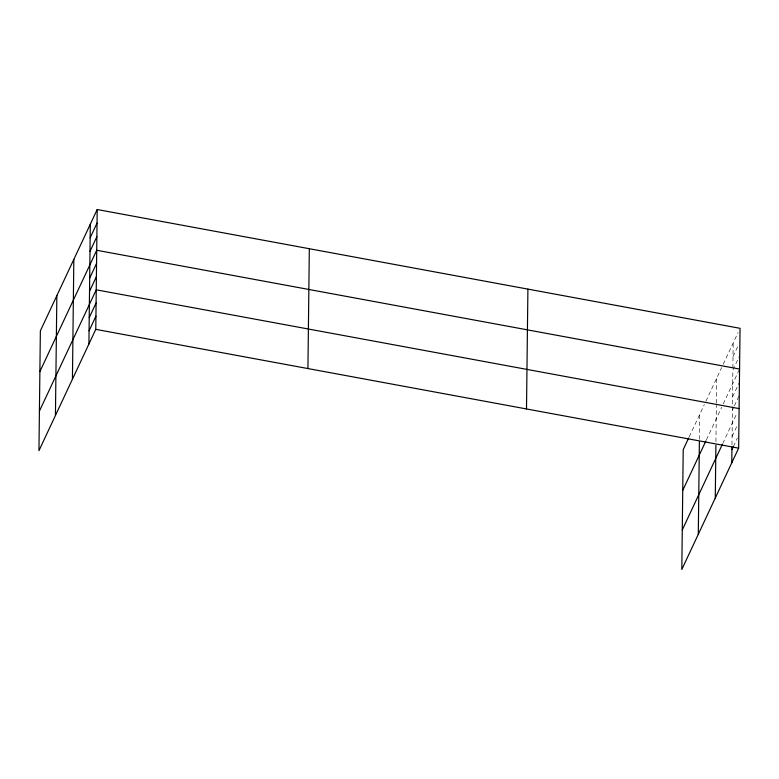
<?xml version="1.0" encoding="UTF-8"?>
<svg xmlns="http://www.w3.org/2000/svg" width="779" height="779" viewBox="0 0 779 779"><rect width="100%" height="100%" fill="white"/><g stroke="black" fill="none" stroke-linecap="round" stroke-linejoin="round"><path stroke-width="0.58" stroke-dasharray="3.9 2.92" d="M699.415 439.346L699.708 414.447M715.94 441.693L716.368 405.343M716.398 403.084L716.69 378.185M731.978 444.848L732.854 370.152L739.242 356.529M732.883 367.892L733.175 342.994M689.211 436.844L704.333 404.554M705.881 401.263L721.685 367.522M723.185 364.319L738.083 332.506M733.02 356.568L737.927 346.09M706.436 439.804L721.705 407.193M723.204 403.999L739.076 370.113M732.542 396.91L738.92 383.287M732.387 410.095L733.857 406.95M734.354 405.908L739.261 395.43M722.737 443.543L737.138 412.802M732.075 436.464L736.992 425.977M733.399 446.494L737.324 438.11"/><path stroke-width="1.17" d="M55.436 415.489L56.848 295.65M72.428 379.227L73.83 259.388M88.913 344.026L90.315 224.196M97.19 209.522L40.362 330.851L38.95 450.681L95.778 329.361L97.19 209.522L740.05 328.319L738.638 448.149L681.81 569.478L683.222 449.639L688.714 437.915M307.929 368.555L309.331 248.725M526.497 408.946L527.909 289.116M698.296 534.277L699.386 441.605M715.278 498.015L715.901 445.296M731.773 462.823L731.948 447.243M90.16 237.78L97.034 223.106M90.004 251.354L96.869 236.689M39.875 371.593L96.713 250.263L739.573 369.061M89.682 278.122L96.557 263.448M89.527 291.297L96.401 276.633M39.417 411.137L96.245 289.817L739.105 408.605M89.215 317.666L96.09 302.992M89.069 330.851L95.934 316.177M682.735 490.39L705.92 440.904M682.277 529.934L722.24 444.605M731.919 449.639L733.399 446.494M95.778 329.361L738.638 448.149"/></g></svg>
